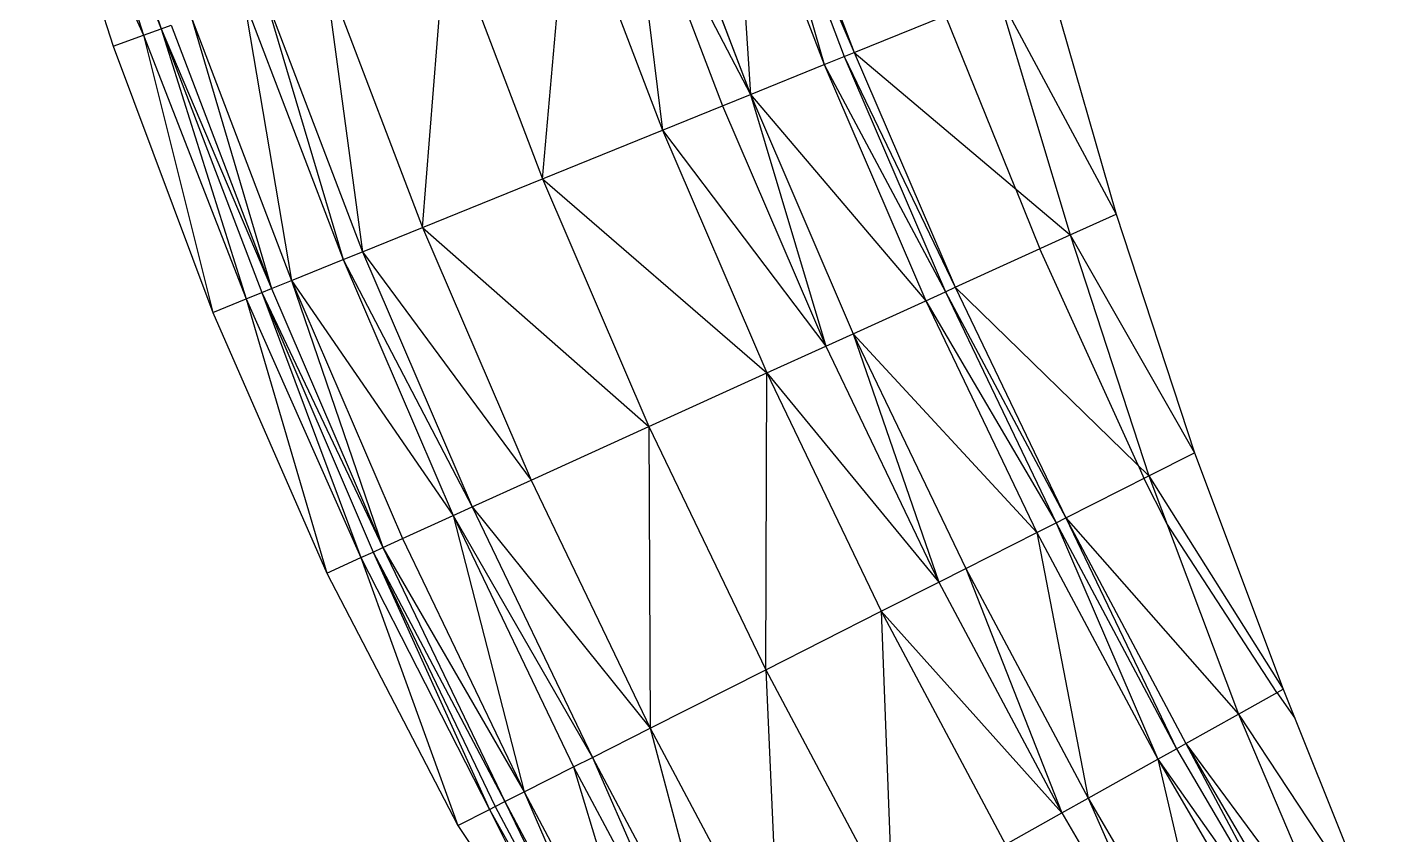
# Model space of a CAD drawing. Extents: x 2195426 to 2196998, y 328445 to 330532.
# Drawn here: x 2195463 to 2195588.3, y 329789.4 to 329864.3 of the extents above; entities that cross this region are included whole.
import ezdxf

# ---------------------------------------------------------------- set-up
doc = ezdxf.new("R2010")
doc.units = 0
for name, color, linetype in [('LS-CUTFILL', 5, 'CONTINUOUS'), ('LS-TIN-BOTTOM', 1, 'CONTINUOUS'), ('LS-TIN-TOP', 3, 'CONTINUOUS')]:
    doc.layers.add(name, color=color, linetype=linetype)

msp = doc.modelspace()

# ---------------------------------------------------------------- linework, layer by layer
at = {"layer": 'LS-CUTFILL'}
for p, q in [((2195554.643317, 329849.352598), (2195548.152397, 329865.405453)), ((2195554.643327, 329849.352572), (2195554.643317, 329849.352598)), ((2195554.643327, 329849.352572), (2195556.902223, 329843.773383)), ((2195556.902234, 329843.77335), (2195556.902223, 329843.773383)), ((2195566.008725, 329823.70721), (2195556.902234, 329843.77335)), ((2195566.008737, 329823.707185), (2195566.008725, 329823.70721)), ((2195566.008737, 329823.707185), (2195566.554554, 329822.505602)), ((2195566.554579, 329822.50556), (2195566.554554, 329822.505602)), ((2195568.669128, 329818.32016), (2195566.554579, 329822.50556)), ((2195568.66913, 329818.320238), (2195568.669128, 329818.32016)), ((2195578.869246, 329802.632886), (2195568.66913, 329818.320238)), ((2195578.869247, 329802.632884), (2195580.556816, 329800.263016))]:
    msp.add_line(p, q, dxfattribs=at)
at = {"layer": 'LS-TIN-BOTTOM'}
for p, q in [((2195465.8681, 329888.5888, 1182.0984), (2195473.8098, 329863.5842, 1183.1734)), ((2195465.8681, 329888.5888, 1182.0984), (2195475.4364, 329864.1658, 1181.1005)), ((2195467.1415, 329888.9851, 1180.4981), (2195475.4364, 329864.1658, 1181.1005)), ((2195463.0041, 329887.6975, 1183.8981), (2195473.8098, 329863.5842, 1183.1734)), ((2195463.0041, 329887.6975, 1183.8981), (2195470.979, 329862.5721, 1184.9772)), ((2195528.431, 329883.1134, 1179.8144), (2195530.0726, 329858.0783, 1181.8782)), ((2195528.431, 329883.1134, 1179.8144), (2195536.9173, 329860.8522, 1180.4168)), ((2195530.3143, 329883.7868, 1179.2144), (2195536.9173, 329860.8522, 1180.4168)), ((2195530.3143, 329883.7868, 1179.2144), (2195538.7709, 329861.6034, 1179.8168)), ((2195530.3143, 329883.7868, 1179.2144), (2195539.6977, 329861.979, 1179.8168)), ((2195531.2559, 329884.1234, 1179.2144), (2195539.6977, 329861.979, 1179.8168)), ((2195521.4767, 329880.627, 1181.2758), (2195530.0726, 329858.0783, 1181.8782)), ((2195518.8409, 329879.6846, 1181.8301), (2195521.9176, 329854.7733, 1182.7897)), ((2195518.8409, 329879.6846, 1181.8301), (2195527.4783, 329857.0269, 1182.4324)), ((2195518.8409, 329879.6846, 1181.8301), (2195530.0726, 329858.0783, 1181.8782)), ((2195510.7961, 329850.2661, 1183.2145), (2195513.1911, 329877.6646, 1182.1873)), ((2195513.1911, 329877.6646, 1182.1873), (2195521.9176, 329854.7733, 1182.7897)), ((2195499.6748, 329845.7589, 1183.6393), (2195501.8915, 329873.6245, 1182.6121)), ((2195501.8915, 329873.6245, 1182.6121), (2195510.7961, 329850.2661, 1183.2145)), ((2195490.5922, 329869.5846, 1183.0369), (2195494.1142, 329843.5053, 1183.7075)), ((2195490.5922, 329869.5846, 1183.0369), (2195499.6748, 329845.7589, 1183.6393)), ((2195557.574, 329869.2238, 1200.0152), (2195563.9898, 329846.9957, 1197.2972)), ((2195483.1026, 329866.9068, 1182.7185), (2195487.5383, 329840.8404, 1182.3029)), ((2195483.1026, 329866.9068, 1182.7185), (2195492.3034, 329842.7715, 1183.3209)), ((2195484.9424, 329867.5646, 1183.1052), (2195492.3034, 329842.7715, 1183.3209)), ((2195484.9424, 329867.5646, 1183.1052), (2195494.1142, 329843.5053, 1183.7075)), ((2195539.6977, 329861.979, 1179.8168), (2195553.0206, 329867.3784, 1197.0673)), ((2195553.0206, 329867.3784, 1197.0673), (2195559.7271, 329845.0577, 1194.4877)), ((2195553.0206, 329867.3784, 1197.0673), (2195563.9898, 329846.9957, 1197.2972)), ((2195475.4364, 329864.1658, 1181.1005), (2195476.378, 329864.5025, 1181.1005)), ((2195476.378, 329864.5025, 1181.1005), (2195485.6848, 329840.0892, 1181.7029)), ((2195478.2613, 329865.1758, 1181.7005), (2195485.6848, 329840.0892, 1181.7029)), ((2195478.2613, 329865.1758, 1181.7005), (2195487.5383, 329840.8404, 1182.3029)), ((2195470.979, 329862.5721, 1184.9772), (2195473.8098, 329863.5842, 1183.1734)), ((2195473.8098, 329863.5842, 1183.1734), (2195475.4364, 329864.1658, 1181.1005)), ((2195473.8098, 329863.5842, 1183.1734), (2195480.245, 329837.8846, 1185.5637)), ((2195473.8098, 329863.5842, 1183.1734), (2195483.3073, 329839.1257, 1183.5812)), ((2195475.4364, 329864.1658, 1181.1005), (2195483.3073, 329839.1257, 1183.5812)), ((2195475.4364, 329864.1658, 1181.1005), (2195484.758, 329839.7136, 1181.7029)), ((2195475.4364, 329864.1658, 1181.1005), (2195485.6848, 329840.0892, 1181.7029)), ((2195470.979, 329862.5721, 1184.9772), (2195480.245, 329837.8846, 1185.5637)), ((2195538.7709, 329861.6034, 1179.8168), (2195539.6977, 329861.979, 1179.8168)), ((2195539.6977, 329861.979, 1179.8168), (2195549.0546, 329840.2055, 1180.4191)), ((2195539.6977, 329861.979, 1179.8168), (2195559.7271, 329845.0577, 1194.4877)), ((2195530.0726, 329858.0783, 1181.8782), (2195536.9173, 329860.8522, 1180.4168)), ((2195536.9173, 329860.8522, 1180.4168), (2195538.7709, 329861.6034, 1179.8168)), ((2195536.9173, 329860.8522, 1180.4168), (2195546.3236, 329838.9638, 1181.0191)), ((2195536.9173, 329860.8522, 1180.4168), (2195548.1442, 329839.7916, 1180.4191)), ((2195538.7709, 329861.6034, 1179.8168), (2195548.1442, 329839.7916, 1180.4191)), ((2195538.7709, 329861.6034, 1179.8168), (2195549.0546, 329840.2055, 1180.4191)), ((2195527.4783, 329857.0269, 1182.4324), (2195530.0726, 329858.0783, 1181.8782)), ((2195530.0726, 329858.0783, 1181.8782), (2195537.0521, 329834.7486, 1183.0348)), ((2195530.0726, 329858.0783, 1181.8782), (2195546.3236, 329838.9638, 1181.0191)), ((2195530.0726, 329858.0783, 1181.8782), (2195539.6003, 329835.9072, 1182.4806)), ((2195521.9176, 329854.7733, 1182.7897), (2195527.4783, 329857.0269, 1182.4324)), ((2195527.4783, 329857.0269, 1182.4324), (2195537.0521, 329834.7486, 1183.0348)), ((2195510.7961, 329850.2661, 1183.2145), (2195521.9176, 329854.7733, 1182.7897)), ((2195521.9176, 329854.7733, 1182.7897), (2195531.5901, 329832.2654, 1183.3921)), ((2195521.9176, 329854.7733, 1182.7897), (2195537.0521, 329834.7486, 1183.0348)), ((2195499.6748, 329845.7589, 1183.6393), (2195510.7961, 329850.2661, 1183.2145)), ((2195510.7961, 329850.2661, 1183.2145), (2195520.666, 329827.2988, 1183.8169)), ((2195510.7961, 329850.2661, 1183.2145), (2195531.5901, 329832.2654, 1183.3921)), ((2195559.7271, 329845.0577, 1194.4877), (2195563.9898, 329846.9957, 1197.2972)), ((2195563.9898, 329846.9957, 1197.2972), (2195571.2279, 329824.8699, 1194.211)), ((2195494.1142, 329843.5053, 1183.7075), (2195499.6748, 329845.7589, 1183.6393)), ((2195499.6748, 329845.7589, 1183.6393), (2195509.7421, 329822.3323, 1184.2417)), ((2195499.6748, 329845.7589, 1183.6393), (2195520.666, 329827.2988, 1183.8169)), ((2195549.0546, 329840.2055, 1180.4191), (2195559.7271, 329845.0577, 1194.4877)), ((2195559.7271, 329845.0577, 1194.4877), (2195567.0079, 329822.7349, 1191.3734)), ((2195559.7271, 329845.0577, 1194.4877), (2195571.2279, 329824.8699, 1194.211)), ((2195492.3034, 329842.7715, 1183.3209), (2195494.1142, 329843.5053, 1183.7075)), ((2195494.1142, 329843.5053, 1183.7075), (2195504.2801, 329819.8491, 1184.3099)), ((2195494.1142, 329843.5053, 1183.7075), (2195509.7421, 329822.3323, 1184.2417)), ((2195487.5383, 329840.8404, 1182.3029), (2195492.3034, 329842.7715, 1183.3209)), ((2195492.3034, 329842.7715, 1183.3209), (2195502.5015, 329819.0404, 1183.9232)), ((2195492.3034, 329842.7715, 1183.3209), (2195504.2801, 329819.8491, 1184.3099)), ((2195485.6848, 329840.0892, 1181.7029), (2195487.5383, 329840.8404, 1182.3029)), ((2195487.5383, 329840.8404, 1182.3029), (2195496.0003, 329816.0847, 1182.3052)), ((2195487.5383, 329840.8404, 1182.3029), (2195502.5015, 329819.0404, 1183.9232)), ((2195487.5383, 329840.8404, 1182.3029), (2195497.821, 329816.9125, 1182.9052)), ((2195483.3073, 329839.1257, 1183.5812), (2195484.758, 329839.7136, 1181.7029)), ((2195484.758, 329839.7136, 1181.7029), (2195485.6848, 329840.0892, 1181.7029)), ((2195484.758, 329839.7136, 1181.7029), (2195493.943, 329815.1494, 1183.8172)), ((2195484.758, 329839.7136, 1181.7029), (2195495.09, 329815.6708, 1182.3052)), ((2195484.758, 329839.7136, 1181.7029), (2195496.0003, 329816.0847, 1182.3052)), ((2195485.6848, 329840.0892, 1181.7029), (2195496.0003, 329816.0847, 1182.3052)), ((2195546.3236, 329838.9638, 1181.0191), (2195548.1442, 329839.7916, 1180.4191)), ((2195548.1442, 329839.7916, 1180.4191), (2195549.0546, 329840.2055, 1180.4191)), ((2195548.1442, 329839.7916, 1180.4191), (2195558.418, 329818.3891, 1181.0215)), ((2195548.1442, 329839.7916, 1180.4191), (2195559.3103, 329818.8406, 1181.0215)), ((2195549.0546, 329840.2055, 1180.4191), (2195559.3103, 329818.8406, 1181.0215)), ((2195549.0546, 329840.2055, 1180.4191), (2195567.0079, 329822.7349, 1191.3734)), ((2195480.245, 329837.8846, 1185.5637), (2195483.3073, 329839.1257, 1183.5812)), ((2195483.3073, 329839.1257, 1183.5812), (2195490.788, 329813.715, 1185.8966)), ((2195483.3073, 329839.1257, 1183.5812), (2195493.943, 329815.1494, 1183.8172)), ((2195539.6003, 329835.9072, 1182.4806), (2195546.3236, 329838.9638, 1181.0191)), ((2195546.3236, 329838.9638, 1181.0191), (2195556.6334, 329817.4862, 1181.6215)), ((2195546.3236, 329838.9638, 1181.0191), (2195558.418, 329818.3891, 1181.0215)), ((2195480.245, 329837.8846, 1185.5637), (2195490.788, 329813.715, 1185.8966)), ((2195537.0521, 329834.7486, 1183.0348), (2195539.6003, 329835.9072, 1182.4806)), ((2195539.6003, 329835.9072, 1182.4806), (2195547.5455, 329812.8885, 1183.6372)), ((2195539.6003, 329835.9072, 1182.4806), (2195550.0433, 329814.1522, 1183.0829)), ((2195539.6003, 329835.9072, 1182.4806), (2195556.6334, 329817.4862, 1181.6215)), ((2195531.5901, 329832.2654, 1183.3921), (2195537.0521, 329834.7486, 1183.0348)), ((2195537.0521, 329834.7486, 1183.0348), (2195547.5455, 329812.8885, 1183.6372)), ((2195520.666, 329827.2988, 1183.8169), (2195531.5901, 329832.2654, 1183.3921)), ((2195531.484, 329804.7626, 1184.4192), (2195531.5901, 329832.2654, 1183.3921)), ((2195531.5901, 329832.2654, 1183.3921), (2195542.1917, 329810.1799, 1183.9944)), ((2195531.5901, 329832.2654, 1183.3921), (2195547.5455, 329812.8885, 1183.6372)), ((2195509.7421, 329822.3323, 1184.2417), (2195520.666, 329827.2988, 1183.8169)), ((2195520.666, 329827.2988, 1183.8169), (2195520.7765, 329799.3454, 1184.844)), ((2195520.666, 329827.2988, 1183.8169), (2195531.484, 329804.7626, 1184.4192)), ((2195567.0079, 329822.7349, 1191.3734), (2195571.2279, 329824.8699, 1194.211)), ((2195571.2279, 329824.8699, 1194.211), (2195579.4724, 329802.9703, 1191.1786)), ((2195504.2801, 329819.8491, 1184.3099), (2195509.7421, 329822.3323, 1184.2417)), ((2195509.7421, 329822.3323, 1184.2417), (2195520.7765, 329799.3454, 1184.844)), ((2195559.3103, 329818.8406, 1181.0215), (2195567.0079, 329822.7349, 1191.3734)), ((2195567.0079, 329822.7349, 1191.3734), (2195575.3195, 329800.6471, 1188.3234)), ((2195567.0079, 329822.7349, 1191.3734), (2195579.4724, 329802.9703, 1191.1786)), ((2195502.5015, 329819.0404, 1183.9232), (2195504.2801, 329819.8491, 1184.3099)), ((2195504.2801, 329819.8491, 1184.3099), (2195515.4226, 329796.6368, 1184.9123)), ((2195504.2801, 329819.8491, 1184.3099), (2195520.7765, 329799.3454, 1184.844)), ((2195497.821, 329816.9125, 1182.9052), (2195502.5015, 329819.0404, 1183.9232)), ((2195502.5015, 329819.0404, 1183.9232), (2195509.0915, 329793.4337, 1183.5076)), ((2195502.5015, 329819.0404, 1183.9232), (2195513.6792, 329795.7547, 1184.5256)), ((2195502.5015, 329819.0404, 1183.9232), (2195515.4226, 329796.6368, 1184.9123)), ((2195556.6334, 329817.4862, 1181.6215), (2195558.418, 329818.3891, 1181.0215)), ((2195558.418, 329818.3891, 1181.0215), (2195559.3103, 329818.8406, 1181.0215)), ((2195558.418, 329818.3891, 1181.0215), (2195567.8289, 329796.4568, 1182.2238)), ((2195558.418, 329818.3891, 1181.0215), (2195569.5743, 329797.4332, 1181.6238)), ((2195559.3103, 329818.8406, 1181.0215), (2195569.5743, 329797.4332, 1181.6238)), ((2195559.3103, 329818.8406, 1181.0215), (2195575.3195, 329800.6471, 1188.3234)), ((2195559.3103, 329818.8406, 1181.0215), (2195570.4471, 329797.9214, 1181.6238)), ((2195496.0003, 329816.0847, 1182.3052), (2195497.821, 329816.9125, 1182.9052)), ((2195497.821, 329816.9125, 1182.9052), (2195509.0915, 329793.4337, 1183.5076)), ((2195550.0433, 329814.1522, 1183.0829), (2195556.6334, 329817.4862, 1181.6215)), ((2195556.6334, 329817.4862, 1181.6215), (2195561.3834, 329792.8511, 1183.6853)), ((2195556.6334, 329817.4862, 1181.6215), (2195567.8289, 329796.4568, 1182.2238)), ((2195493.943, 329815.1494, 1183.8172), (2195495.09, 329815.6708, 1182.3052)), ((2195495.09, 329815.6708, 1182.3052), (2195496.0003, 329816.0847, 1182.3052)), ((2195495.09, 329815.6708, 1182.3052), (2195505.8801, 329791.809, 1183.6264)), ((2195495.09, 329815.6708, 1182.3052), (2195506.4146, 329792.0794, 1182.9076)), ((2195495.09, 329815.6708, 1182.3052), (2195507.3069, 329792.5308, 1182.9076)), ((2195496.0003, 329816.0847, 1182.3052), (2195507.3069, 329792.5308, 1182.9076)), ((2195496.0003, 329816.0847, 1182.3052), (2195509.0915, 329793.4337, 1183.5076)), ((2195490.788, 329813.715, 1185.8966), (2195493.943, 329815.1494, 1183.8172)), ((2195493.943, 329815.1494, 1183.8172), (2195502.9522, 329790.3277, 1185.5951)), ((2195493.943, 329815.1494, 1183.8172), (2195505.8801, 329791.809, 1183.6264)), ((2195547.5455, 329812.8885, 1183.6372), (2195550.0433, 329814.1522, 1183.0829)), ((2195550.0433, 329814.1522, 1183.0829), (2195558.9405, 329791.4844, 1184.2395)), ((2195550.0433, 329814.1522, 1183.0829), (2195561.3834, 329792.8511, 1183.6853)), ((2195490.788, 329813.715, 1185.8966), (2195502.9522, 329790.3277, 1185.5951)), ((2195542.1917, 329810.1799, 1183.9944), (2195547.5455, 329812.8885, 1183.6372)), ((2195547.5455, 329812.8885, 1183.6372), (2195558.9405, 329791.4844, 1184.2395)), ((2195531.484, 329804.7626, 1184.4192), (2195542.1917, 329810.1799, 1183.9944)), ((2195542.1917, 329810.1799, 1183.9944), (2195543.2313, 329782.6965, 1185.0216)), ((2195542.1917, 329810.1799, 1183.9944), (2195553.7041, 329788.5552, 1184.5968)), ((2195542.1917, 329810.1799, 1183.9944), (2195558.9405, 329791.4844, 1184.2395)), ((2195520.7765, 329799.3454, 1184.844), (2195531.484, 329804.7626, 1184.4192)), ((2195531.484, 329804.7626, 1184.4192), (2195532.7587, 329776.838, 1185.4464)), ((2195531.484, 329804.7626, 1184.4192), (2195543.2313, 329782.6965, 1185.0216)), ((2195575.3195, 329800.6471, 1188.3234), (2195579.4724, 329802.9703, 1191.1786)), ((2195579.4724, 329802.9703, 1191.1786), (2195588.2501, 329781.0568, 1187.8223)), ((2195570.4471, 329797.9214, 1181.6238), (2195575.3195, 329800.6471, 1188.3234)), ((2195575.3195, 329800.6471, 1188.3234), (2195584.584, 329778.8004, 1185.2394)), ((2195575.3195, 329800.6471, 1188.3234), (2195588.2501, 329781.0568, 1187.8223)), ((2195515.4226, 329796.6368, 1184.9123), (2195520.7765, 329799.3454, 1184.844)), ((2195520.7765, 329799.3454, 1184.844), (2195527.5224, 329773.9087, 1185.5146)), ((2195520.7765, 329799.3454, 1184.844), (2195532.7587, 329776.838, 1185.4464)), ((2195569.5743, 329797.4332, 1181.6238), (2195570.4471, 329797.9214, 1181.6238)), ((2195570.4471, 329797.9214, 1181.6238), (2195581.5939, 329776.9602, 1182.2262)), ((2195570.4471, 329797.9214, 1181.6238), (2195582.4456, 329777.4843, 1182.2262)), ((2195570.4471, 329797.9214, 1181.6238), (2195584.584, 329778.8004, 1185.2394)), ((2195513.6792, 329795.7547, 1184.5256), (2195515.4226, 329796.6368, 1184.9123)), ((2195515.4226, 329796.6368, 1184.9123), (2195525.8172, 329772.9549, 1185.1279)), ((2195515.4226, 329796.6368, 1184.9123), (2195527.5224, 329773.9087, 1185.5146)), ((2195567.8289, 329796.4568, 1182.2238), (2195569.5743, 329797.4332, 1181.6238)), ((2195569.5743, 329797.4332, 1181.6238), (2195581.5939, 329776.9602, 1182.2262)), ((2195509.0915, 329793.4337, 1183.5076), (2195513.6792, 329795.7547, 1184.5256)), ((2195513.6792, 329795.7547, 1184.5256), (2195521.3301, 329770.4447, 1184.11)), ((2195513.6792, 329795.7547, 1184.5256), (2195525.8172, 329772.9549, 1185.1279)), ((2195561.3834, 329792.8511, 1183.6853), (2195567.8289, 329796.4568, 1182.2238)), ((2195567.8289, 329796.4568, 1182.2238), (2195573.601, 329772.0408, 1184.2876)), ((2195567.8289, 329796.4568, 1182.2238), (2195579.8907, 329775.9119, 1182.8262)), ((2195567.8289, 329796.4568, 1182.2238), (2195581.5939, 329776.9602, 1182.2262)), ((2195507.3069, 329792.5308, 1182.9076), (2195509.0915, 329793.4337, 1183.5076)), ((2195509.0915, 329793.4337, 1183.5076), (2195519.5847, 329769.4683, 1183.51)), ((2195509.0915, 329793.4337, 1183.5076), (2195521.3301, 329770.4447, 1184.11)), ((2195558.9405, 329791.4844, 1184.2395), (2195561.3834, 329792.8511, 1183.6853)), ((2195561.3834, 329792.8511, 1183.6853), (2195571.2171, 329770.5736, 1184.8419)), ((2195561.3834, 329792.8511, 1183.6853), (2195573.601, 329772.0408, 1184.2876)), ((2195502.9522, 329790.3277, 1185.5951), (2195505.8801, 329791.809, 1183.6264)), ((2195505.8801, 329791.809, 1183.6264), (2195506.4146, 329792.0794, 1182.9076)), ((2195505.8801, 329791.809, 1183.6264), (2195517.5943, 329768.3548, 1184.2783)), ((2195505.8801, 329791.809, 1183.6264), (2195518.712, 329768.9801, 1183.51)), ((2195506.4146, 329792.0794, 1182.9076), (2195507.3069, 329792.5308, 1182.9076)), ((2195506.4146, 329792.0794, 1182.9076), (2195518.712, 329768.9801, 1183.51)), ((2195507.3069, 329792.5308, 1182.9076), (2195518.712, 329768.9801, 1183.51)), ((2195507.3069, 329792.5308, 1182.9076), (2195519.5847, 329769.4683, 1183.51)), ((2195502.9522, 329790.3277, 1185.5951), (2195517.5943, 329768.3548, 1184.2783)), ((2195553.7041, 329788.5552, 1184.5968), (2195558.9405, 329791.4844, 1184.2395)), ((2195558.9405, 329791.4844, 1184.2395), (2195571.2171, 329770.5736, 1184.8419))]:
    msp.add_line(p, q, dxfattribs=at)
at = {"layer": 'LS-TIN-TOP'}
for p, q in [((2195465.868144, 329888.588811, 1176.321483), (2195473.809835, 329863.584226, 1178.113098)), ((2195465.868144, 329888.588811, 1176.321483), (2195475.436423, 329864.165795, 1174.65824)), ((2195467.141496, 329888.98509, 1173.654303), (2195475.436423, 329864.165795, 1174.65824)), ((2195463.004132, 329887.697504, 1179.320983), (2195473.809835, 329863.584226, 1178.113098)), ((2195463.004132, 329887.697504, 1179.320983), (2195470.978954, 329862.572076, 1181.119481)), ((2195528.431022, 329883.11343, 1172.514719), (2195530.072619, 329858.078259, 1175.954399)), ((2195528.431022, 329883.11343, 1172.514719), (2195536.917335, 329860.852222, 1173.518656)), ((2195530.314269, 329883.786764, 1171.514719), (2195536.917335, 329860.852222, 1173.518656)), ((2195530.314269, 329883.786764, 1171.514719), (2195538.7709, 329861.603418, 1172.518656)), ((2195530.314269, 329883.786764, 1171.514719), (2195539.697683, 329861.979016, 1172.518656)), ((2195531.255893, 329884.123431, 1171.514719), (2195539.697683, 329861.979016, 1172.518656)), ((2195521.476698, 329880.626988, 1174.950462), (2195530.072619, 329858.078259, 1175.954399)), ((2195518.840865, 329879.684575, 1175.874212), (2195521.917633, 329854.773281, 1177.473554)), ((2195518.840865, 329879.684575, 1175.874212), (2195527.478329, 329857.026869, 1176.878149)), ((2195518.840865, 329879.684575, 1175.874212), (2195530.072619, 329858.078259, 1175.954399)), ((2195510.796148, 329850.266069, 1178.18156), (2195513.191123, 329877.664572, 1176.469617)), ((2195513.191123, 329877.664572, 1176.469617), (2195521.917633, 329854.773281, 1177.473554)), ((2195499.674848, 329845.758931, 1178.889554), (2195501.891544, 329873.624532, 1177.177623)), ((2195501.891544, 329873.624532, 1177.177623), (2195510.796148, 329850.266069, 1178.18156)), ((2195490.592154, 329869.58456, 1177.885617), (2195494.114152, 329843.505343, 1179.003285)), ((2195490.592154, 329869.58456, 1177.885617), (2195499.674848, 329845.758931, 1178.889554)), ((2195557.574031, 329869.223778, 1206.182705), (2195563.98978, 329846.995656, 1201.652708)), ((2195483.102641, 329866.906767, 1177.354893), (2195487.538336, 329840.840357, 1176.662177)), ((2195483.102641, 329866.906767, 1177.354893), (2195492.303378, 329842.771489, 1178.35883)), ((2195484.942411, 329867.564556, 1177.999348), (2195492.303378, 329842.771489, 1178.35883)), ((2195484.942411, 329867.564556, 1177.999348), (2195494.114152, 329843.505343, 1179.003285)), ((2195539.697683, 329861.979016, 1172.518656), (2195553.020592, 329867.378402, 1201.269537)), ((2195553.020592, 329867.378402, 1201.269537), (2195559.727116, 329845.057664, 1196.970174)), ((2195553.020592, 329867.378402, 1201.269537), (2195563.98978, 329846.995656, 1201.652708)), ((2195475.436423, 329864.165795, 1174.65824), (2195476.378046, 329864.502462, 1174.65824)), ((2195476.378046, 329864.502462, 1174.65824), (2195485.684771, 329840.089161, 1175.662177)), ((2195478.261294, 329865.175797, 1175.65824), (2195485.684771, 329840.089161, 1175.662177)), ((2195478.261294, 329865.175797, 1175.65824), (2195487.538336, 329840.840357, 1176.662177)), ((2195470.978954, 329862.572076, 1181.119481), (2195473.809835, 329863.584226, 1178.113098)), ((2195473.809835, 329863.584226, 1178.113098), (2195475.436423, 329864.165795, 1174.65824)), ((2195473.809835, 329863.584226, 1178.113098), (2195480.245008, 329837.884584, 1182.096935)), ((2195473.809835, 329863.584226, 1178.113098), (2195483.307346, 329839.125661, 1178.792667)), ((2195475.436423, 329864.165795, 1174.65824), (2195483.307346, 329839.125661, 1178.792667)), ((2195475.436423, 329864.165795, 1174.65824), (2195484.757988, 329839.713563, 1175.662177)), ((2195475.436423, 329864.165795, 1174.65824), (2195485.684771, 329840.089161, 1175.662177)), ((2195470.978954, 329862.572076, 1181.119481), (2195480.245008, 329837.884584, 1182.096935)), ((2195538.7709, 329861.603418, 1172.518656), (2195539.697683, 329861.979016, 1172.518656)), ((2195539.697683, 329861.979016, 1172.518656), (2195549.054563, 329840.20546, 1173.522593)), ((2195539.697683, 329861.979016, 1172.518656), (2195559.727116, 329845.057664, 1196.970174)), ((2195530.072619, 329858.078259, 1175.954399), (2195536.917335, 329860.852222, 1173.518656)), ((2195536.917335, 329860.852222, 1173.518656), (2195538.7709, 329861.603418, 1172.518656)), ((2195536.917335, 329860.852222, 1173.518656), (2195546.323564, 329838.96383, 1174.522593)), ((2195536.917335, 329860.852222, 1173.518656), (2195548.14423, 329839.791583, 1173.522593)), ((2195538.7709, 329861.603418, 1172.518656), (2195548.14423, 329839.791583, 1173.522593)), ((2195538.7709, 329861.603418, 1172.518656), (2195549.054563, 329840.20546, 1173.522593)), ((2195527.478329, 329857.026869, 1176.878149), (2195530.072619, 329858.078259, 1175.954399)), ((2195530.072619, 329858.078259, 1175.954399), (2195537.052095, 329834.748619, 1177.882086)), ((2195530.072619, 329858.078259, 1175.954399), (2195546.323564, 329838.96383, 1174.522593)), ((2195530.072619, 329858.078259, 1175.954399), (2195539.600338, 329835.90716, 1176.958336)), ((2195521.917633, 329854.773281, 1177.473554), (2195527.478329, 329857.026869, 1176.878149)), ((2195527.478329, 329857.026869, 1176.878149), (2195537.052095, 329834.748619, 1177.882086)), ((2195510.796148, 329850.266069, 1178.18156), (2195521.917633, 329854.773281, 1177.473554)), ((2195521.917633, 329854.773281, 1177.473554), (2195531.590097, 329832.265358, 1178.477491)), ((2195521.917633, 329854.773281, 1177.473554), (2195537.052095, 329834.748619, 1177.882086)), ((2195499.674848, 329845.758931, 1178.889554), (2195510.796148, 329850.266069, 1178.18156)), ((2195510.796148, 329850.266069, 1178.18156), (2195520.666011, 329827.298796, 1179.185497)), ((2195510.796148, 329850.266069, 1178.18156), (2195531.590097, 329832.265358, 1178.477491)), ((2195559.727116, 329845.057664, 1196.970174), (2195563.98978, 329846.995656, 1201.652708)), ((2195563.98978, 329846.995656, 1201.652708), (2195571.227881, 329824.869949, 1196.509144)), ((2195494.114152, 329843.505343, 1179.003285), (2195499.674848, 329845.758931, 1178.889554)), ((2195499.674848, 329845.758931, 1178.889554), (2195509.742107, 329822.332317, 1179.893491)), ((2195499.674848, 329845.758931, 1178.889554), (2195520.666011, 329827.298796, 1179.185497)), ((2195549.054563, 329840.20546, 1173.522593), (2195559.727116, 329845.057664, 1196.970174)), ((2195559.727116, 329845.057664, 1196.970174), (2195567.007852, 329822.734936, 1191.779775)), ((2195559.727116, 329845.057664, 1196.970174), (2195571.227881, 329824.869949, 1196.509144)), ((2195492.303378, 329842.771489, 1178.35883), (2195494.114152, 329843.505343, 1179.003285)), ((2195494.114152, 329843.505343, 1179.003285), (2195504.280109, 329819.849057, 1180.007222)), ((2195494.114152, 329843.505343, 1179.003285), (2195509.742107, 329822.332317, 1179.893491)), ((2195487.538336, 329840.840357, 1176.662177), (2195492.303378, 329842.771489, 1178.35883)), ((2195492.303378, 329842.771489, 1178.35883), (2195502.501475, 329819.040413, 1179.362767)), ((2195492.303378, 329842.771489, 1178.35883), (2195504.280109, 329819.849057, 1180.007222)), ((2195485.684771, 329840.089161, 1175.662177), (2195487.538336, 329840.840357, 1176.662177)), ((2195487.538336, 329840.840357, 1176.662177), (2195496.000344, 329816.084717, 1176.666115)), ((2195487.538336, 329840.840357, 1176.662177), (2195502.501475, 329819.040413, 1179.362767)), ((2195487.538336, 329840.840357, 1176.662177), (2195497.821009, 329816.912471, 1177.666115)), ((2195483.307346, 329839.125661, 1178.792667), (2195484.757988, 329839.713563, 1175.662177)), ((2195484.757988, 329839.713563, 1175.662177), (2195485.684771, 329840.089161, 1175.662177)), ((2195484.757988, 329839.713563, 1175.662177), (2195493.943018, 329815.149368, 1179.186056)), ((2195484.757988, 329839.713563, 1175.662177), (2195495.090011, 329815.67084, 1176.666115)), ((2195484.757988, 329839.713563, 1175.662177), (2195496.000344, 329816.084717, 1176.666115)), ((2195485.684771, 329840.089161, 1175.662177), (2195496.000344, 329816.084717, 1176.666115)), ((2195546.323564, 329838.96383, 1174.522593), (2195548.14423, 329839.791583, 1173.522593)), ((2195548.14423, 329839.791583, 1173.522593), (2195549.054563, 329840.20546, 1173.522593)), ((2195548.14423, 329839.791583, 1173.522593), (2195558.417988, 329818.389122, 1174.52653)), ((2195548.14423, 329839.791583, 1173.522593), (2195559.310291, 329818.840559, 1174.52653)), ((2195549.054563, 329840.20546, 1173.522593), (2195559.310291, 329818.840559, 1174.52653)), ((2195549.054563, 329840.20546, 1173.522593), (2195567.007852, 329822.734936, 1191.779775)), ((2195480.245008, 329837.884584, 1182.096935), (2195483.307346, 329839.125661, 1178.792667)), ((2195483.307346, 329839.125661, 1178.792667), (2195490.788046, 329813.714981, 1182.65179)), ((2195483.307346, 329839.125661, 1178.792667), (2195493.943018, 329815.149368, 1179.186056)), ((2195539.600338, 329835.90716, 1176.958336), (2195546.323564, 329838.96383, 1174.522593)), ((2195546.323564, 329838.96383, 1174.522593), (2195556.633382, 329817.486248, 1175.52653)), ((2195546.323564, 329838.96383, 1174.522593), (2195558.417988, 329818.389122, 1174.52653)), ((2195480.245008, 329837.884584, 1182.096935), (2195490.788046, 329813.714981, 1182.65179)), ((2195537.052095, 329834.748619, 1177.882086), (2195539.600338, 329835.90716, 1176.958336)), ((2195539.600338, 329835.90716, 1176.958336), (2195547.545543, 329812.888496, 1178.886023)), ((2195539.600338, 329835.90716, 1176.958336), (2195550.043316, 329814.152178, 1177.962273)), ((2195539.600338, 329835.90716, 1176.958336), (2195556.633382, 329817.486248, 1175.52653)), ((2195531.590097, 329832.265358, 1178.477491), (2195537.052095, 329834.748619, 1177.882086)), ((2195537.052095, 329834.748619, 1177.882086), (2195547.545543, 329812.888496, 1178.886023)), ((2195520.666011, 329827.298796, 1179.185497), (2195531.590097, 329832.265358, 1178.477491)), ((2195531.484, 329804.762583, 1180.189434), (2195531.590097, 329832.265358, 1178.477491)), ((2195531.590097, 329832.265358, 1178.477491), (2195542.191725, 329810.179873, 1179.481428)), ((2195531.590097, 329832.265358, 1178.477491), (2195547.545543, 329812.888496, 1178.886023)), ((2195509.742107, 329822.332317, 1179.893491), (2195520.666011, 329827.298796, 1179.185497)), ((2195520.666011, 329827.298796, 1179.185497), (2195520.776454, 329799.345384, 1180.897428)), ((2195520.666011, 329827.298796, 1179.185497), (2195531.484, 329804.762583, 1180.189434)), ((2195567.007852, 329822.734936, 1191.779775), (2195571.227881, 329824.869949, 1196.509144)), ((2195571.227881, 329824.869949, 1196.509144), (2195579.472385, 329802.970287, 1191.455017)), ((2195504.280109, 329819.849057, 1180.007222), (2195509.742107, 329822.332317, 1179.893491)), ((2195509.742107, 329822.332317, 1179.893491), (2195520.776454, 329799.345384, 1180.897428)), ((2195559.310291, 329818.840559, 1174.52653), (2195567.007852, 329822.734936, 1191.779775)), ((2195567.007852, 329822.734936, 1191.779775), (2195575.319483, 329800.647097, 1186.696467)), ((2195567.007852, 329822.734936, 1191.779775), (2195579.472385, 329802.970287, 1191.455017)), ((2195502.501475, 329819.040413, 1179.362767), (2195504.280109, 329819.849057, 1180.007222)), ((2195504.280109, 329819.849057, 1180.007222), (2195515.422636, 329796.636761, 1181.011159)), ((2195504.280109, 329819.849057, 1180.007222), (2195520.776454, 329799.345384, 1180.897428)), ((2195497.821009, 329816.912471, 1177.666115), (2195502.501475, 329819.040413, 1179.362767)), ((2195502.501475, 329819.040413, 1179.362767), (2195509.091465, 329793.433673, 1178.670052)), ((2195502.501475, 329819.040413, 1179.362767), (2195513.67923, 329795.754731, 1180.366704)), ((2195502.501475, 329819.040413, 1179.362767), (2195515.422636, 329796.636761, 1181.011159)), ((2195556.633382, 329817.486248, 1175.52653), (2195558.417988, 329818.389122, 1174.52653)), ((2195558.417988, 329818.389122, 1174.52653), (2195559.310291, 329818.840559, 1174.52653)), ((2195558.417988, 329818.389122, 1174.52653), (2195567.828893, 329796.456758, 1176.530468)), ((2195558.417988, 329818.389122, 1174.52653), (2195569.574341, 329797.433186, 1175.530468)), ((2195559.310291, 329818.840559, 1174.52653), (2195569.574341, 329797.433186, 1175.530468)), ((2195559.310291, 329818.840559, 1174.52653), (2195575.319483, 329800.647097, 1186.696467)), ((2195559.310291, 329818.840559, 1174.52653), (2195570.447065, 329797.9214, 1175.530468)), ((2195496.000344, 329816.084717, 1176.666115), (2195497.821009, 329816.912471, 1177.666115)), ((2195497.821009, 329816.912471, 1177.666115), (2195509.091465, 329793.433673, 1178.670052)), ((2195550.043316, 329814.152178, 1177.962273), (2195556.633382, 329817.486248, 1175.52653)), ((2195556.633382, 329817.486248, 1175.52653), (2195561.383425, 329792.851076, 1178.96621)), ((2195556.633382, 329817.486248, 1175.52653), (2195567.828893, 329796.456758, 1176.530468)), ((2195493.943018, 329815.149368, 1179.186056), (2195495.090011, 329815.67084, 1176.666115)), ((2195495.090011, 329815.67084, 1176.666115), (2195496.000344, 329816.084717, 1176.666115)), ((2195495.090011, 329815.67084, 1176.666115), (2195505.880085, 329791.808959, 1178.868012)), ((2195495.090011, 329815.67084, 1176.666115), (2195506.414556, 329792.079361, 1177.670052)), ((2195495.090011, 329815.67084, 1176.666115), (2195507.306859, 329792.530798, 1177.670052)), ((2195496.000344, 329816.084717, 1176.666115), (2195507.306859, 329792.530798, 1177.670052)), ((2195496.000344, 329816.084717, 1176.666115), (2195509.091465, 329793.433673, 1178.670052)), ((2195490.788046, 329813.714981, 1182.65179), (2195493.943018, 329815.149368, 1179.186056)), ((2195493.943018, 329815.149368, 1179.186056), (2195502.952205, 329790.327676, 1182.149273)), ((2195493.943018, 329815.149368, 1179.186056), (2195505.880085, 329791.808959, 1178.868012)), ((2195547.545543, 329812.888496, 1178.886023), (2195550.043316, 329814.152178, 1177.962273)), ((2195550.043316, 329814.152178, 1177.962273), (2195558.940458, 329791.484446, 1179.88996)), ((2195550.043316, 329814.152178, 1177.962273), (2195561.383425, 329792.851076, 1178.96621)), ((2195490.788046, 329813.714981, 1182.65179), (2195502.952205, 329790.327676, 1182.149273)), ((2195542.191725, 329810.179873, 1179.481428), (2195547.545543, 329812.888496, 1178.886023)), ((2195547.545543, 329812.888496, 1178.886023), (2195558.940458, 329791.484446, 1179.88996)), ((2195531.484, 329804.762583, 1180.189434), (2195542.191725, 329810.179873, 1179.481428)), ((2195542.191725, 329810.179873, 1179.481428), (2195543.231338, 329782.696549, 1181.193371)), ((2195542.191725, 329810.179873, 1179.481428), (2195553.704114, 329788.555164, 1180.485365)), ((2195542.191725, 329810.179873, 1179.481428), (2195558.940458, 329791.484446, 1179.88996)), ((2195520.776454, 329799.345384, 1180.897428), (2195531.484, 329804.762583, 1180.189434)), ((2195531.484, 329804.762583, 1180.189434), (2195532.758736, 329776.838033, 1181.901365)), ((2195531.484, 329804.762583, 1180.189434), (2195543.231338, 329782.696549, 1181.193371)), ((2195575.319483, 329800.647097, 1186.696467), (2195579.472385, 329802.970287, 1191.455017)), ((2195579.472385, 329802.970287, 1191.455017), (2195588.250117, 329781.056764, 1185.861217)), ((2195570.447065, 329797.9214, 1175.530468), (2195575.319483, 329800.647097, 1186.696467)), ((2195575.319483, 329800.647097, 1186.696467), (2195584.583982, 329778.80041, 1181.556374)), ((2195575.319483, 329800.647097, 1186.696467), (2195588.250117, 329781.056764, 1185.861217)), ((2195515.422636, 329796.636761, 1181.011159), (2195520.776454, 329799.345384, 1180.897428)), ((2195520.776454, 329799.345384, 1180.897428), (2195527.522392, 329773.90875, 1182.015097)), ((2195520.776454, 329799.345384, 1180.897428), (2195532.758736, 329776.838033, 1181.901365)), ((2195569.574341, 329797.433186, 1175.530468), (2195570.447065, 329797.9214, 1175.530468)), ((2195570.447065, 329797.9214, 1175.530468), (2195581.593922, 329776.960152, 1176.534405)), ((2195570.447065, 329797.9214, 1175.530468), (2195582.445552, 329777.484295, 1176.534405)), ((2195570.447065, 329797.9214, 1175.530468), (2195584.583982, 329778.80041, 1181.556374)), ((2195513.67923, 329795.754731, 1180.366704), (2195515.422636, 329796.636761, 1181.011159)), ((2195515.422636, 329796.636761, 1181.011159), (2195525.81724, 329772.954864, 1181.370641)), ((2195515.422636, 329796.636761, 1181.011159), (2195527.522392, 329773.90875, 1182.015097)), ((2195567.828893, 329796.456758, 1176.530468), (2195569.574341, 329797.433186, 1175.530468)), ((2195569.574341, 329797.433186, 1175.530468), (2195581.593922, 329776.960152, 1176.534405)), ((2195509.091465, 329793.433673, 1178.670052), (2195513.67923, 329795.754731, 1180.366704)), ((2195513.67923, 329795.754731, 1180.366704), (2195521.330139, 329770.444719, 1179.673989)), ((2195513.67923, 329795.754731, 1180.366704), (2195525.81724, 329772.954864, 1181.370641)), ((2195561.383425, 329792.851076, 1178.96621), (2195567.828893, 329796.456758, 1176.530468)), ((2195567.828893, 329796.456758, 1176.530468), (2195573.600981, 329772.040829, 1179.970147)), ((2195567.828893, 329796.456758, 1176.530468), (2195579.890661, 329775.911866, 1177.534405)), ((2195567.828893, 329796.456758, 1176.530468), (2195581.593922, 329776.960152, 1176.534405)), ((2195507.306859, 329792.530798, 1177.670052), (2195509.091465, 329793.433673, 1178.670052)), ((2195509.091465, 329793.433673, 1178.670052), (2195519.584691, 329769.468291, 1178.673989)), ((2195509.091465, 329793.433673, 1178.670052), (2195521.330139, 329770.444719, 1179.673989)), ((2195558.940458, 329791.484446, 1179.88996), (2195561.383425, 329792.851076, 1178.96621)), ((2195561.383425, 329792.851076, 1178.96621), (2195571.217061, 329770.573625, 1180.893897)), ((2195561.383425, 329792.851076, 1178.96621), (2195573.600981, 329772.040829, 1179.970147)), ((2195502.952205, 329790.327676, 1182.149273), (2195505.880085, 329791.808959, 1178.868012)), ((2195505.880085, 329791.808959, 1178.868012), (2195506.414556, 329792.079361, 1177.670052)), ((2195505.880085, 329791.808959, 1178.868012), (2195517.594318, 329768.354849, 1179.954633)), ((2195505.880085, 329791.808959, 1178.868012), (2195518.711967, 329768.980078, 1178.673989)), ((2195506.414556, 329792.079361, 1177.670052), (2195507.306859, 329792.530798, 1177.670052)), ((2195506.414556, 329792.079361, 1177.670052), (2195518.711967, 329768.980078, 1178.673989)), ((2195507.306859, 329792.530798, 1177.670052), (2195518.711967, 329768.980078, 1178.673989)), ((2195507.306859, 329792.530798, 1177.670052), (2195519.584691, 329769.468291, 1178.673989)), ((2195502.952205, 329790.327676, 1182.149273), (2195517.594318, 329768.354849, 1179.954633)), ((2195553.704114, 329788.555164, 1180.485365), (2195558.940458, 329791.484446, 1179.88996)), ((2195558.940458, 329791.484446, 1179.88996), (2195571.217061, 329770.573625, 1180.893897))]:
    msp.add_line(p, q, dxfattribs=at)

doc.saveas('drawing.dxf')
